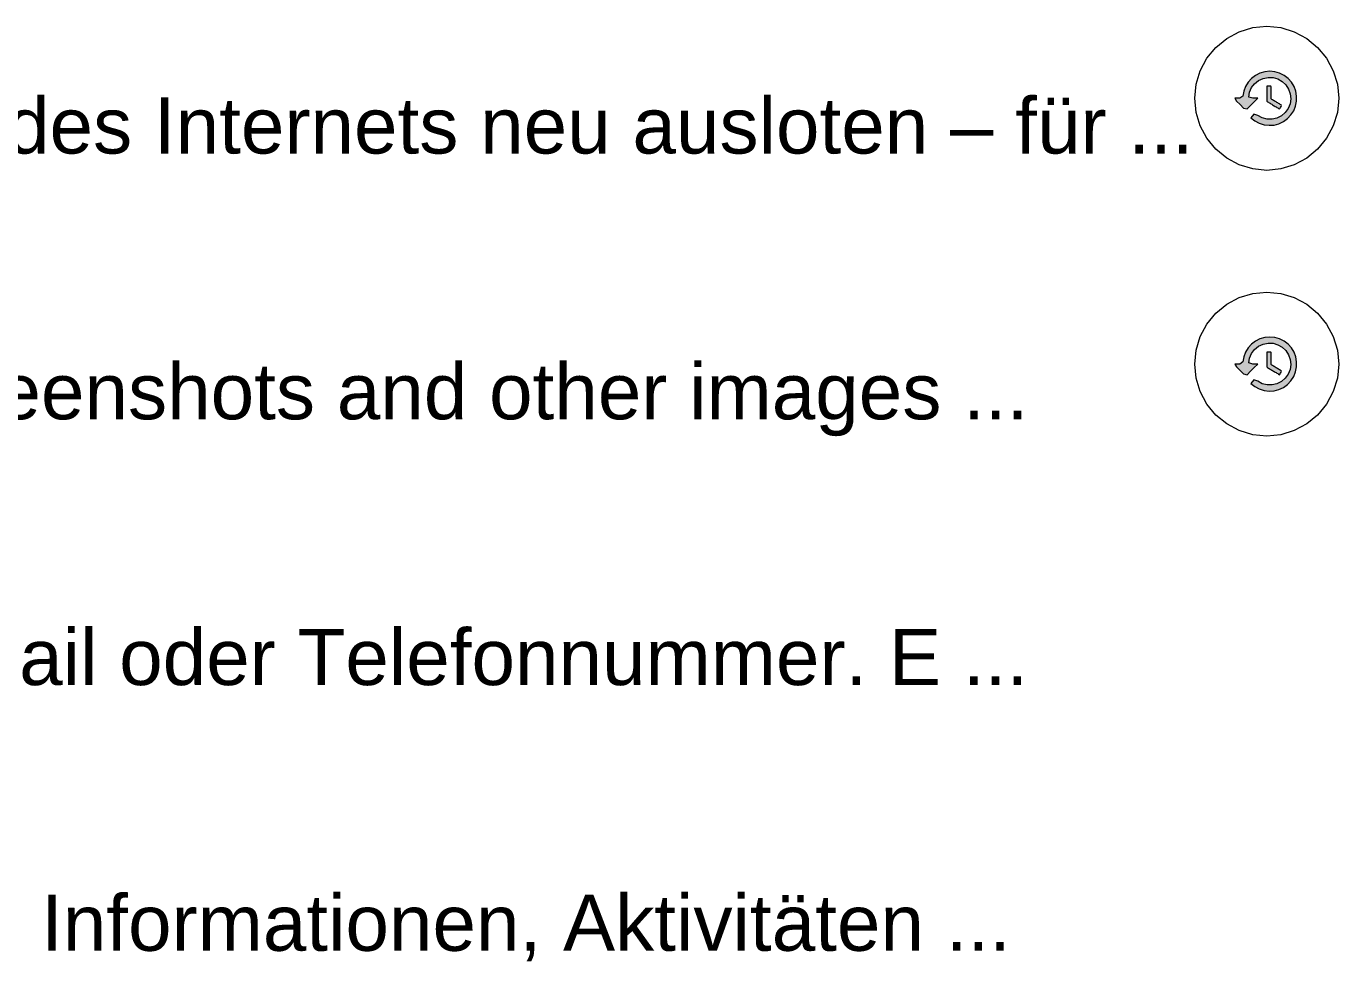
# Model space of a CAD drawing. Extents: x 0 to 1265, y 1 to 2486.
# Drawn here: x 393.5 to 721.5, y 1932.7 to 2167.9 of the extents above; entities that cross this region are included whole.
import ezdxf

# ---------------------------------------------------------------- set-up
doc = ezdxf.new("R2010")
doc.units = 0
doc.layers.get('0').update_dxf_attribs({"lineweight": 0})
doc.styles.add('Arial', font='Arial.ttf')

msp = doc.modelspace()

# ---------------------------------------------------------------- hatches: boundary and pattern name
at = {"true_color": 0xa8c7fa}
h = msp.add_hatch(color=256, dxfattribs=at)
h.dxf.hatch_style = 1
h.paths.add_polyline_path([(704.25, 2156.66), (703, 2156.54), (701.79, 2156.19), (700.67, 2155.63), (699.67, 2154.87), (698.83, 2153.93), (698.18, 2152.86), (697.74, 2151.68), (697.52, 2150.45), (696.78, 2149.91), (695.53, 2149.91), (695.94, 2149.21), (696.83, 2148.32), (697.72, 2147.43), (698.58, 2147.25), (699.47, 2148.13), (700.36, 2149.02), (701.24, 2149.91), (699.99, 2149.91), (699.01, 2150.18), (699.22, 2151.42), (699.72, 2152.57), (700.48, 2153.56), (701.46, 2154.35), (702.59, 2154.89), (703.82, 2155.14), (705.08, 2155.09), (706.28, 2154.75), (707.37, 2154.13), (708.29, 2153.27), (708.97, 2152.21), (709.38, 2151.03), (709.5, 2149.78), (709.32, 2148.54), (708.85, 2147.37), (708.12, 2146.35), (707.16, 2145.54), (706.05, 2144.97), (704.82, 2144.69), (703.57, 2144.7), (702.35, 2145.01), (701.25, 2145.61), (700.31, 2145.96), (699.54, 2145.07), (700.52, 2144.28), (701.62, 2143.69), (702.82, 2143.31), (704.07, 2143.16), (705.32, 2143.24), (706.54, 2143.56), (707.68, 2144.09), (708.69, 2144.83), (709.56, 2145.74), (710.24, 2146.79), (710.71, 2147.96), (710.96, 2149.19), (710.98, 2150.44), (710.76, 2151.68), (710.32, 2152.86), (709.67, 2153.93), (708.83, 2154.86), (707.83, 2155.63), (706.71, 2156.19), (705.5, 2156.54), (704.25, 2156.66)])
h.paths.add_polyline_path([(703.5, 2152.91), (703.5, 2152.66), (703.5, 2152.41), (703.5, 2152.16), (703.5, 2151.91), (703.5, 2151.66), (703.5, 2151.42), (703.5, 2151.17), (703.5, 2150.92), (703.5, 2150.67), (703.5, 2150.42), (703.5, 2150.17), (703.5, 2149.92), (703.5, 2149.68), (703.5, 2149.43), (703.5, 2149.18), (703.69, 2149.04), (703.91, 2148.91), (704.12, 2148.79), (704.34, 2148.66), (704.55, 2148.53), (704.76, 2148.41), (704.98, 2148.28), (705.19, 2148.15), (705.4, 2148.03), (705.62, 2147.9), (705.83, 2147.77), (706.05, 2147.65), (706.26, 2147.52), (706.47, 2147.39), (706.69, 2147.27), (706.82, 2147.44), (706.95, 2147.65), (707.08, 2147.87), (707.2, 2148.08), (707.11, 2148.24), (706.9, 2148.37), (706.69, 2148.49), (706.47, 2148.62), (706.26, 2148.75), (706.04, 2148.87), (705.83, 2149), (705.62, 2149.13), (705.4, 2149.26), (705.19, 2149.38), (704.98, 2149.51), (704.76, 2149.64), (704.62, 2149.81), (704.62, 2150.06), (704.62, 2150.3), (704.62, 2150.55), (704.62, 2150.8), (704.62, 2151.05), (704.62, 2151.3), (704.62, 2151.55), (704.62, 2151.79), (704.62, 2152.04), (704.62, 2152.29), (704.62, 2152.54), (704.62, 2152.79), (704.49, 2152.91), (704.25, 2152.91), (704, 2152.91), (703.75, 2152.91), (703.5, 2152.91)])
h = msp.add_hatch(color=256, dxfattribs=at)
h.dxf.hatch_style = 1
h.paths.add_polyline_path([(704.25, 2090.27), (703, 2090.15), (701.79, 2089.8), (700.67, 2089.24), (699.67, 2088.48), (698.83, 2087.54), (698.18, 2086.47), (697.74, 2085.29), (697.52, 2084.06), (696.78, 2083.52), (695.53, 2083.52), (695.94, 2082.82), (696.83, 2081.93), (697.72, 2081.04), (698.58, 2080.86), (699.47, 2081.74), (700.36, 2082.63), (701.24, 2083.52), (699.99, 2083.52), (699.01, 2083.79), (699.22, 2085.03), (699.72, 2086.18), (700.48, 2087.17), (701.46, 2087.96), (702.59, 2088.5), (703.82, 2088.75), (705.08, 2088.7), (706.28, 2088.36), (707.37, 2087.74), (708.29, 2086.88), (708.97, 2085.82), (709.38, 2084.64), (709.5, 2083.39), (709.32, 2082.15), (708.85, 2080.98), (708.12, 2079.96), (707.16, 2079.15), (706.05, 2078.58), (704.82, 2078.3), (703.57, 2078.31), (702.35, 2078.62), (701.25, 2079.22), (700.31, 2079.57), (699.54, 2078.68), (700.52, 2077.89), (701.62, 2077.3), (702.82, 2076.92), (704.07, 2076.77), (705.32, 2076.85), (706.54, 2077.16), (707.68, 2077.7), (708.69, 2078.44), (709.56, 2079.35), (710.24, 2080.4), (710.71, 2081.57), (710.96, 2082.8), (710.98, 2084.05), (710.76, 2085.29), (710.32, 2086.47), (709.67, 2087.54), (708.83, 2088.47), (707.83, 2089.24), (706.71, 2089.8), (705.5, 2090.15), (704.25, 2090.27)])
h.paths.add_polyline_path([(703.5, 2086.52), (703.5, 2086.27), (703.5, 2086.02), (703.5, 2085.77), (703.5, 2085.52), (703.5, 2085.27), (703.5, 2085.02), (703.5, 2084.78), (703.5, 2084.53), (703.5, 2084.28), (703.5, 2084.03), (703.5, 2083.78), (703.5, 2083.53), (703.5, 2083.28), (703.5, 2083.04), (703.5, 2082.79), (703.69, 2082.65), (703.91, 2082.52), (704.12, 2082.4), (704.34, 2082.27), (704.55, 2082.14), (704.76, 2082.02), (704.98, 2081.89), (705.19, 2081.76), (705.4, 2081.64), (705.62, 2081.51), (705.83, 2081.38), (706.05, 2081.26), (706.26, 2081.13), (706.47, 2081), (706.69, 2080.87), (706.82, 2081.05), (706.95, 2081.26), (707.08, 2081.48), (707.2, 2081.69), (707.11, 2081.85), (706.9, 2081.98), (706.69, 2082.1), (706.47, 2082.23), (706.26, 2082.36), (706.04, 2082.48), (705.83, 2082.61), (705.62, 2082.74), (705.4, 2082.87), (705.19, 2082.99), (704.98, 2083.12), (704.76, 2083.25), (704.62, 2083.42), (704.62, 2083.66), (704.62, 2083.91), (704.62, 2084.16), (704.62, 2084.41), (704.62, 2084.66), (704.62, 2084.91), (704.62, 2085.16), (704.62, 2085.4), (704.62, 2085.65), (704.62, 2085.9), (704.62, 2086.15), (704.62, 2086.4), (704.49, 2086.52), (704.25, 2086.52), (704, 2086.52), (703.75, 2086.52), (703.5, 2086.52)])

# ---------------------------------------------------------------- linework, layer by layer
at = {"true_color": 0x444746}
for points in [[(703.5, 2167.91), (703.5, 2167.91), (703.5, 2167.91), (707.01, 2167.56), (710.39, 2166.54), (713.5, 2164.87), (716.23, 2162.63), (718.47, 2159.91), (720.13, 2156.79), (721.15, 2153.42), (721.5, 2149.91), (721.5, 2149.91), (721.5, 2149.91), (721.15, 2146.39), (720.13, 2143.02), (718.47, 2139.91), (716.23, 2137.18), (713.5, 2134.94), (710.39, 2133.28), (707.01, 2132.25), (703.5, 2131.91), (703.5, 2131.91), (703.5, 2131.91), (699.99, 2132.25), (696.61, 2133.28), (693.5, 2134.94), (690.77, 2137.18), (688.53, 2139.91), (686.87, 2143.02), (685.85, 2146.39), (685.5, 2149.91), (685.5, 2149.91), (685.5, 2149.91), (685.85, 2153.42), (686.87, 2156.79), (688.53, 2159.91), (690.77, 2162.63), (693.5, 2164.87), (696.61, 2166.54), (699.99, 2167.56), (703.5, 2167.91), (703.5, 2167.91)], [(703.5, 2101.52), (703.5, 2101.52), (703.5, 2101.52), (707.01, 2101.17), (710.39, 2100.15), (713.5, 2098.48), (716.23, 2096.24), (718.47, 2093.52), (720.13, 2090.4), (721.15, 2087.03), (721.5, 2083.52), (721.5, 2083.52), (721.5, 2083.52), (721.15, 2080), (720.13, 2076.63), (718.47, 2073.52), (716.23, 2070.79), (713.5, 2068.55), (710.39, 2066.89), (707.01, 2065.86), (703.5, 2065.52), (703.5, 2065.52), (703.5, 2065.52), (699.99, 2065.86), (696.61, 2066.89), (693.5, 2068.55), (690.77, 2070.79), (688.53, 2073.52), (686.87, 2076.63), (685.85, 2080), (685.5, 2083.52), (685.5, 2083.52), (685.5, 2083.52), (685.85, 2087.03), (686.87, 2090.4), (688.53, 2093.52), (690.77, 2096.24), (693.5, 2098.48), (696.61, 2100.15), (699.99, 2101.17), (703.5, 2101.52), (703.5, 2101.52)]]:
    msp.add_lwpolyline(points, dxfattribs=at)
at = {"true_color": 0xa8c7fa}
for points in [[(704.25, 2156.66), (703, 2156.54), (701.79, 2156.19), (700.67, 2155.63), (699.67, 2154.87), (698.83, 2153.93), (698.18, 2152.86), (697.74, 2151.68), (697.52, 2150.45), (696.78, 2149.91), (695.53, 2149.91), (695.94, 2149.21), (696.83, 2148.32), (697.72, 2147.43), (698.58, 2147.25), (699.47, 2148.13), (700.36, 2149.02), (701.24, 2149.91), (699.99, 2149.91), (699.01, 2150.18), (699.22, 2151.42), (699.72, 2152.57), (700.48, 2153.56), (701.46, 2154.35), (702.59, 2154.89), (703.82, 2155.14), (705.08, 2155.09), (706.28, 2154.75), (707.37, 2154.13), (708.29, 2153.27), (708.97, 2152.21), (709.38, 2151.03), (709.5, 2149.78), (709.32, 2148.54), (708.85, 2147.37), (708.12, 2146.35), (707.16, 2145.54), (706.05, 2144.97), (704.82, 2144.69), (703.57, 2144.7), (702.35, 2145.01), (701.25, 2145.61), (700.31, 2145.96), (699.54, 2145.07), (700.52, 2144.28), (701.62, 2143.69), (702.82, 2143.31), (704.07, 2143.16), (705.32, 2143.24), (706.54, 2143.56), (707.68, 2144.09), (708.69, 2144.83), (709.56, 2145.74), (710.24, 2146.79), (710.71, 2147.96), (710.96, 2149.19), (710.98, 2150.44), (710.76, 2151.68), (710.32, 2152.86), (709.67, 2153.93), (708.83, 2154.86), (707.83, 2155.63), (706.71, 2156.19), (705.5, 2156.54), (704.25, 2156.66), (704.25, 2156.66)], [(703.5, 2152.91), (703.5, 2152.66), (703.5, 2152.41), (703.5, 2152.16), (703.5, 2151.91), (703.5, 2151.66), (703.5, 2151.42), (703.5, 2151.17), (703.5, 2150.92), (703.5, 2150.67), (703.5, 2150.42), (703.5, 2150.17), (703.5, 2149.92), (703.5, 2149.68), (703.5, 2149.43), (703.5, 2149.18), (703.69, 2149.04), (703.91, 2148.91), (704.12, 2148.79), (704.34, 2148.66), (704.55, 2148.53), (704.76, 2148.41), (704.98, 2148.28), (705.19, 2148.15), (705.4, 2148.03), (705.62, 2147.9), (705.83, 2147.77), (706.05, 2147.65), (706.26, 2147.52), (706.47, 2147.39), (706.69, 2147.27), (706.82, 2147.44), (706.95, 2147.65), (707.08, 2147.87), (707.2, 2148.08), (707.11, 2148.24), (706.9, 2148.37), (706.69, 2148.49), (706.47, 2148.62), (706.26, 2148.75), (706.04, 2148.87), (705.83, 2149), (705.62, 2149.13), (705.4, 2149.26), (705.19, 2149.38), (704.98, 2149.51), (704.76, 2149.64), (704.62, 2149.81), (704.62, 2150.06), (704.62, 2150.3), (704.62, 2150.55), (704.62, 2150.8), (704.62, 2151.05), (704.62, 2151.3), (704.62, 2151.55), (704.62, 2151.79), (704.62, 2152.04), (704.62, 2152.29), (704.62, 2152.54), (704.62, 2152.79), (704.49, 2152.91), (704.25, 2152.91), (704, 2152.91), (703.75, 2152.91), (703.5, 2152.91), (703.5, 2152.91)], [(704.25, 2090.27), (703, 2090.15), (701.79, 2089.8), (700.67, 2089.24), (699.67, 2088.48), (698.83, 2087.54), (698.18, 2086.47), (697.74, 2085.29), (697.52, 2084.06), (696.78, 2083.52), (695.53, 2083.52), (695.94, 2082.82), (696.83, 2081.93), (697.72, 2081.04), (698.58, 2080.86), (699.47, 2081.74), (700.36, 2082.63), (701.24, 2083.52), (699.99, 2083.52), (699.01, 2083.79), (699.22, 2085.03), (699.72, 2086.18), (700.48, 2087.17), (701.46, 2087.96), (702.59, 2088.5), (703.82, 2088.75), (705.08, 2088.7), (706.28, 2088.36), (707.37, 2087.74), (708.29, 2086.88), (708.97, 2085.82), (709.38, 2084.64), (709.5, 2083.39), (709.32, 2082.15), (708.85, 2080.98), (708.12, 2079.96), (707.16, 2079.15), (706.05, 2078.58), (704.82, 2078.3), (703.57, 2078.31), (702.35, 2078.62), (701.25, 2079.22), (700.31, 2079.57), (699.54, 2078.68), (700.52, 2077.89), (701.62, 2077.3), (702.82, 2076.92), (704.07, 2076.77), (705.32, 2076.85), (706.54, 2077.16), (707.68, 2077.7), (708.69, 2078.44), (709.56, 2079.35), (710.24, 2080.4), (710.71, 2081.57), (710.96, 2082.8), (710.98, 2084.05), (710.76, 2085.29), (710.32, 2086.47), (709.67, 2087.54), (708.83, 2088.47), (707.83, 2089.24), (706.71, 2089.8), (705.5, 2090.15), (704.25, 2090.27), (704.25, 2090.27)], [(703.5, 2086.52), (703.5, 2086.27), (703.5, 2086.02), (703.5, 2085.77), (703.5, 2085.52), (703.5, 2085.27), (703.5, 2085.02), (703.5, 2084.78), (703.5, 2084.53), (703.5, 2084.28), (703.5, 2084.03), (703.5, 2083.78), (703.5, 2083.53), (703.5, 2083.28), (703.5, 2083.04), (703.5, 2082.79), (703.69, 2082.65), (703.91, 2082.52), (704.12, 2082.4), (704.34, 2082.27), (704.55, 2082.14), (704.76, 2082.02), (704.98, 2081.89), (705.19, 2081.76), (705.4, 2081.64), (705.62, 2081.51), (705.83, 2081.38), (706.05, 2081.26), (706.26, 2081.13), (706.47, 2081), (706.69, 2080.87), (706.82, 2081.05), (706.95, 2081.26), (707.08, 2081.48), (707.2, 2081.69), (707.11, 2081.85), (706.9, 2081.98), (706.69, 2082.1), (706.47, 2082.23), (706.26, 2082.36), (706.04, 2082.48), (705.83, 2082.61), (705.62, 2082.74), (705.4, 2082.87), (705.19, 2082.99), (704.98, 2083.12), (704.76, 2083.25), (704.62, 2083.42), (704.62, 2083.66), (704.62, 2083.91), (704.62, 2084.16), (704.62, 2084.41), (704.62, 2084.66), (704.62, 2084.91), (704.62, 2085.16), (704.62, 2085.4), (704.62, 2085.65), (704.62, 2085.9), (704.62, 2086.15), (704.62, 2086.4), (704.49, 2086.52), (704.25, 2086.52), (704, 2086.52), (703.75, 2086.52), (703.5, 2086.52), (703.5, 2086.52)]]:
    msp.add_lwpolyline(points, dxfattribs=at)

# ---------------------------------------------------------------- texts
at = {"true_color": 0xbdc1c6, "style": 'Arial'}
for s, p in [('Mit Chrome Canary die Grenzen des Internets neu ausloten – für ...', (101.5, 2136.11)), ('Das Chaos besiegen ... Save screenshots and other images ...', (101.5, 2069.72)), ('Mit Google-Konto anmelden. E-Mail oder Telefonnummer. E ...', (101.5, 2003.33)), ('Im Google-Konto können Sie Ihre Informationen, Aktivitäten ...', (101.5, 1936.94))]:
    msp.add_text(s, height=14, dxfattribs=at).set_placement(p)

doc.saveas('drawing.dxf')
